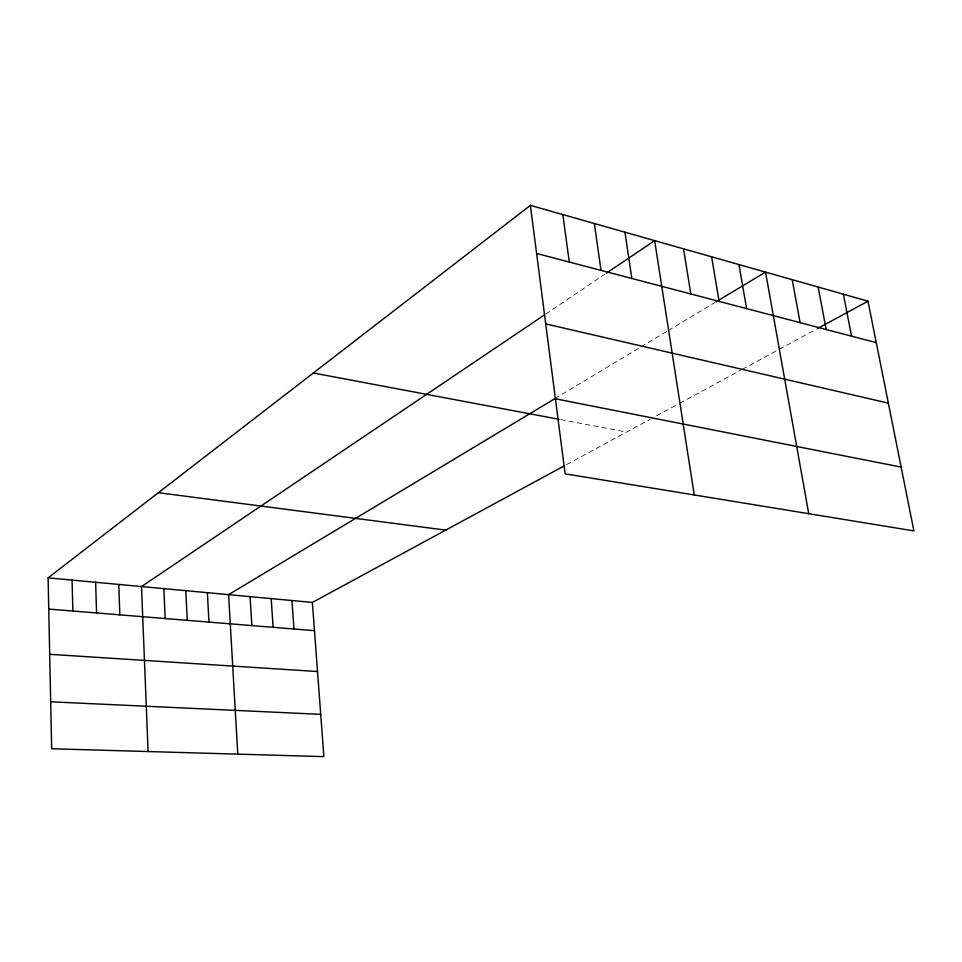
<?xml version="1.0" encoding="UTF-8"?>
<svg xmlns="http://www.w3.org/2000/svg" width="962" height="962" viewBox="0 0 962 962"><rect width="100%" height="100%" fill="white"/><g stroke="black" fill="none" stroke-linecap="round" stroke-linejoin="round"><path stroke-width="0.72" stroke-dasharray="4.81 3.61" d="M545.67 314.105L605.206 273.966M554.894 398.641L639.646 347.727M640.896 346.981L667.075 331.265M668.325 330.507L714.766 302.609M566.498 464.646L650.011 419.372M656.469 415.861L678.342 404.004M679.629 403.306L740.932 370.069M742.207 369.372L777.933 350.012M779.208 349.314L816.353 329.172M560.533 419.588L626.635 432.046"/><path stroke-width="1.44" d="M563.985 466.005L312.373 602.428L323.869 756.637L51.659 748.749L48.1 577.873L530.387 205.363L867.977 301.19L913.9 530.904L565.115 473.821L530.387 205.363M544.456 314.911L141.51 586.555L148.088 751.538M606.433 273.136L654.641 240.632L694.239 494.949M554.894 398.641L228.595 594.648L237.782 754.136M716.029 301.852L765.536 272.114L808.741 513.696M817.64 328.475L867.977 301.19M50.673 701.791L320.719 714.357M49.687 654.304L317.52 671.536M48.749 609.078L314.478 630.675M48.1 577.873L312.373 602.428M158.381 492.688L445.755 530.122M313.347 373.003L559.09 419.312M555.411 398.785L901.153 467.111M545.719 323.905L888.359 403.138M536.604 253.463L876.262 342.652M843.385 294.204L851.562 336.171M818.145 287.037L826.19 329.509M792.195 279.677L800.119 322.655M738.948 264.562L746.584 308.598M711.627 256.806L719.095 301.383M683.537 248.833L690.836 293.963M624.927 232.203L631.842 278.475M594.336 223.521L601.034 270.382M562.83 214.574L569.3 262.049M291.967 600.541L293.963 629.004M271.2 598.604L273.1 627.308M250.084 596.644L251.876 625.589M207.383 592.676L208.946 622.101M185.798 590.668L187.253 620.334M163.853 588.624L165.175 618.542M118.771 584.439L119.841 614.85M95.635 582.287L96.573 612.962M72.078 580.098L72.871 611.038"/></g></svg>
